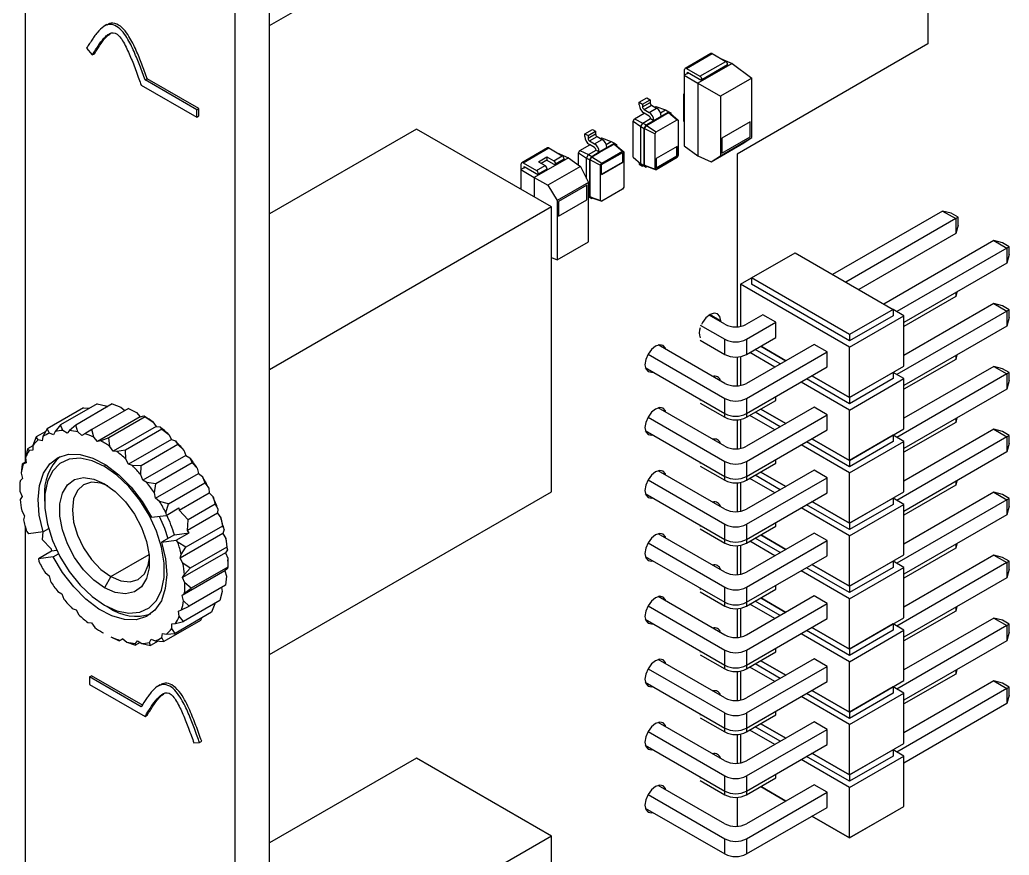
# Model space of a CAD drawing. Extents: x 340 to 677, y 434 to 562.
# Drawn here: x 339.75 to 372.37, y 464.83 to 492.37 of the extents above; entities that cross this region are included whole.
import ezdxf

# ---------------------------------------------------------------- set-up
doc = ezdxf.new("R2010")
doc.units = 0
doc.layers.get('0').update_dxf_attribs({"linetype": 'CONTINUOUS'})

msp = doc.modelspace()

# ---------------------------------------------------------------- linework, layer by layer
at = {"color": 7, "linetype": 'CONTINUOUS'}
for p, q in [((369.692, 550.687), (369.692, 491.578)), ((347.984, 438.171), (347.984, 543.096)), ((346.853, 440.171), (346.853, 539.789)), ((347.984, 492.185), (357.283, 497.553)), ((339.923, 496.46), (339.923, 477.786)), ((342.62, 492.214), (342.531, 492.163)), ((341.951, 491.439), (342.138, 491.216)), ((369.692, 491.578), (363.406, 487.949)), ((342.138, 491.216), (342.209, 491.257)), ((362.537, 491.264), (361.688, 490.774)), ((361.731, 490.769), (362.58, 491.259)), ((362.58, 491.259), (363.024, 491.003)), ((362.856, 491.1), (363.233, 490.939)), ((361.67, 490.554), (361.67, 490.734)), ((361.731, 490.769), (362.176, 490.513)), ((363.233, 490.939), (362.101, 490.286)), ((362.176, 490.513), (363.024, 491.003)), ((362.237, 490.407), (363.086, 490.897)), ((363.086, 490.861), (362.237, 490.371)), ((363.086, 490.897), (363.086, 490.861)), ((363.233, 490.939), (363.884, 490.45)), ((343.876, 490.392), (343.947, 490.433)), ((345.58, 489.409), (343.876, 490.392)), ((345.651, 489.45), (343.947, 490.433)), ((361.762, 490.607), (361.654, 490.544)), ((361.654, 490.544), (362.101, 490.286)), ((361.654, 490.544), (361.654, 488.222)), ((361.762, 490.607), (361.763, 490.606)), ((361.763, 490.645), (362.237, 490.371)), ((361.763, 490.606), (361.763, 490.645)), ((361.763, 490.606), (361.797, 490.626)), ((362.237, 490.371), (362.237, 490.407)), ((363.884, 490.45), (362.851, 489.854)), ((363.884, 488.49), (363.884, 490.45)), ((343.748, 490.221), (345.58, 489.164)), ((362.101, 490.286), (362.101, 487.886)), ((362.101, 490.286), (362.851, 489.854)), ((360.175, 489.656), (360.422, 489.799)), ((360.281, 489.594), (360.528, 489.737)), ((360.422, 489.799), (360.528, 489.737)), ((360.528, 489.737), (360.528, 489.647)), ((361.654, 489.938), (361.635, 489.927)), ((361.635, 489.927), (361.654, 489.916)), ((361.635, 489.927), (361.635, 489.029)), ((362.851, 489.854), (362.851, 487.893)), ((345.58, 489.409), (345.651, 489.45)), ((345.58, 489.164), (345.58, 489.409)), ((345.651, 489.205), (345.651, 489.45)), ((360.175, 489.566), (360.175, 489.656)), ((360.175, 489.656), (360.281, 489.594)), ((360.281, 489.505), (360.528, 489.647)), ((360.281, 489.594), (360.281, 489.505)), ((360.33, 489.419), (360.578, 489.562)), ((360.33, 489.419), (360.496, 489.323)), ((360.496, 489.323), (360.744, 489.466)), ((360.578, 489.562), (360.744, 489.466)), ((360.691, 489.497), (360.723, 489.515)), ((360.723, 489.515), (361.044, 489.403)), ((360.876, 489.305), (361.044, 489.403)), ((361.044, 489.403), (361.15, 489.341)), ((345.58, 489.164), (345.651, 489.205)), ((359.969, 489.027), (360.015, 489.107)), ((360.015, 489.107), (360.337, 489.292)), ((360.015, 489.107), (360.295, 488.97)), ((360.295, 488.97), (360.546, 489.115)), ((360.496, 489.2), (360.33, 489.296)), ((360.546, 489.115), (360.652, 489.054)), ((360.652, 489.054), (360.899, 489.196)), ((360.652, 489.033), (360.899, 489.176)), ((360.731, 488.683), (361.421, 489.081)), ((360.899, 489.196), (361.15, 489.341)), ((360.899, 489.176), (361.142, 489.316)), ((360.899, 489.196), (360.899, 489.176)), ((361.15, 489.341), (361.142, 489.316)), ((361.142, 489.316), (361.421, 489.081)), ((361.142, 489.316), (361.2, 489.282)), ((361.15, 489.341), (361.218, 489.303)), ((361.218, 489.303), (361.2, 489.282)), ((361.2, 489.282), (361.458, 489.06)), ((361.218, 489.303), (361.218, 489.267)), ((361.421, 489.081), (361.458, 489.06)), ((352.828, 488.774), (347.984, 485.978)), ((357.283, 486.203), (352.828, 488.774)), ((358.379, 488.619), (358.626, 488.762)), ((358.626, 488.762), (358.732, 488.7)), ((359.969, 489.027), (360.228, 488.853)), ((359.969, 487.843), (359.969, 489.027)), ((360.228, 488.853), (360.295, 488.97)), ((360.228, 488.853), (360.334, 488.792)), ((360.228, 487.621), (360.228, 488.853)), ((360.295, 488.97), (360.401, 488.909)), ((360.334, 488.792), (360.401, 488.909)), ((360.334, 488.792), (360.351, 488.792)), ((360.334, 487.559), (360.334, 488.792)), ((360.351, 488.792), (360.41, 488.893)), ((360.351, 488.792), (360.694, 488.619)), ((360.351, 487.58), (360.351, 488.792)), ((360.401, 488.909), (360.652, 489.054)), ((360.401, 488.909), (360.41, 488.893)), ((360.41, 488.893), (360.652, 489.033)), ((360.41, 488.893), (360.731, 488.683)), ((360.652, 489.054), (360.652, 489.033)), ((361.458, 489.06), (361.458, 487.896)), ((361.635, 489.029), (361.654, 489.017)), ((363.834, 489.008), (362.9, 488.469)), ((363.834, 488.518), (363.834, 489.008)), ((363.834, 488.519), (363.834, 489.008)), ((358.379, 488.529), (358.379, 488.619)), ((358.379, 488.619), (358.485, 488.558)), ((358.485, 488.558), (358.732, 488.7)), ((358.485, 488.468), (358.732, 488.611)), ((358.485, 488.558), (358.485, 488.468)), ((358.534, 488.382), (358.782, 488.525)), ((358.7, 488.286), (358.948, 488.429)), ((358.732, 488.7), (358.732, 488.611)), ((358.782, 488.525), (358.948, 488.429)), ((358.895, 488.46), (358.927, 488.478)), ((358.927, 488.478), (359.248, 488.366)), ((360.694, 488.619), (360.731, 488.683)), ((360.694, 487.455), (360.694, 488.619)), ((362.851, 487.893), (363.884, 488.49)), ((362.9, 487.98), (363.834, 488.519)), ((362.9, 487.979), (363.834, 488.518)), ((362.9, 488.469), (362.9, 487.979)), ((363.621, 488.315), (363.884, 488.49)), ((363.834, 488.519), (363.834, 488.518)), ((357.148, 488.153), (356.3, 487.663)), ((356.343, 487.659), (357.192, 488.149)), ((357.192, 488.149), (357.636, 487.892)), ((358.219, 488.07), (358.541, 488.256)), ((358.534, 488.382), (358.7, 488.286)), ((358.7, 488.164), (358.534, 488.26)), ((358.856, 488.017), (359.103, 488.16)), ((358.856, 487.996), (359.103, 488.139)), ((359.08, 488.268), (359.248, 488.366)), ((359.103, 488.16), (359.354, 488.304)), ((359.103, 488.139), (359.346, 488.279)), ((359.103, 488.16), (359.103, 488.139)), ((359.248, 488.366), (359.354, 488.304)), ((359.354, 488.304), (359.346, 488.279)), ((359.346, 488.279), (359.625, 488.044)), ((359.346, 488.279), (359.404, 488.245)), ((359.354, 488.304), (359.422, 488.266)), ((359.422, 488.266), (359.404, 488.245)), ((359.404, 488.245), (359.662, 488.023)), ((359.422, 488.266), (359.422, 488.23)), ((361.423, 488.2), (360.729, 487.8)), ((361.416, 487.878), (361.416, 488.196)), ((361.423, 488.2), (361.423, 487.873)), ((361.654, 488.222), (362.101, 487.886)), ((361.731, 488.157), (361.774, 488.132)), ((362.549, 487.695), (363.621, 488.315)), ((357.845, 487.829), (356.713, 487.176)), ((356.848, 487.694), (357.131, 487.858)), ((357.131, 487.858), (357.353, 487.729)), ((357.131, 487.858), (357.131, 487.751)), ((357.353, 487.729), (357.636, 487.892)), ((357.415, 487.623), (357.698, 487.786)), ((357.468, 487.989), (357.845, 487.829)), ((357.698, 487.786), (357.698, 487.751)), ((357.845, 487.829), (358.233, 487.537)), ((358.173, 487.99), (358.219, 488.07)), ((358.173, 487.99), (358.432, 487.817)), ((358.173, 487.582), (358.173, 487.99)), ((358.219, 488.07), (358.499, 487.933)), ((358.432, 487.817), (358.499, 487.933)), ((358.432, 487.817), (358.538, 487.755)), ((358.432, 487.141), (358.432, 487.817)), ((358.499, 487.933), (358.75, 488.078)), ((358.499, 487.933), (358.605, 487.872)), ((358.538, 487.755), (358.605, 487.872)), ((358.555, 487.755), (358.614, 487.856)), ((358.605, 487.872), (358.856, 488.017)), ((358.605, 487.872), (358.614, 487.856)), ((358.614, 487.856), (358.856, 487.996)), ((358.614, 487.856), (358.935, 487.646)), ((358.75, 488.078), (358.856, 488.017)), ((358.856, 488.017), (358.856, 487.996)), ((358.933, 487.604), (359.627, 488.005)), ((358.935, 487.646), (359.625, 488.044)), ((359.62, 488.001), (359.62, 487.682)), ((359.625, 488.044), (359.662, 488.023)), ((359.627, 487.678), (359.627, 488.005)), ((359.662, 488.023), (359.662, 486.859)), ((359.969, 487.843), (360.228, 487.621)), ((361.416, 487.878), (360.729, 487.481)), ((361.423, 487.873), (360.729, 487.473)), ((360.729, 487.8), (360.729, 487.473)), ((361.421, 487.832), (360.731, 487.433)), ((361.416, 487.878), (361.423, 487.873)), ((361.458, 487.896), (361.421, 487.832)), ((362.101, 487.886), (362.549, 487.695)), ((362.549, 487.695), (362.851, 487.893)), ((363.406, 487.949), (363.406, 482.254)), ((356.374, 487.496), (356.266, 487.434)), ((356.282, 487.443), (356.282, 487.624)), ((356.343, 487.659), (356.788, 487.402)), ((356.374, 487.496), (356.375, 487.496)), ((356.375, 487.535), (356.849, 487.261)), ((356.375, 487.496), (356.375, 487.535)), ((356.375, 487.496), (356.409, 487.515)), ((356.788, 487.402), (357.071, 487.566)), ((356.848, 487.694), (357.071, 487.566)), ((356.849, 487.296), (357.132, 487.459)), ((357.131, 487.751), (356.94, 487.641)), ((357.131, 487.751), (357.415, 487.587)), ((357.132, 487.424), (357.132, 487.459)), ((358.233, 487.537), (357.161, 486.918)), ((357.698, 487.751), (357.415, 487.587)), ((357.415, 487.623), (357.415, 487.587)), ((358.233, 487.537), (358.496, 487.013)), ((358.538, 487.755), (358.555, 487.755)), ((358.538, 486.522), (358.538, 487.755)), ((358.555, 487.755), (358.898, 487.582)), ((358.555, 486.543), (358.555, 487.755)), ((358.898, 487.582), (358.935, 487.646)), ((358.898, 486.418), (358.898, 487.582)), ((358.933, 487.286), (359.62, 487.682)), ((358.933, 487.278), (359.627, 487.678)), ((358.933, 487.278), (358.933, 487.604)), ((359.62, 487.682), (359.627, 487.678)), ((360.175, 487.666), (360.175, 487.614)), ((360.175, 487.614), (360.281, 487.553)), ((360.228, 487.621), (360.334, 487.559)), ((360.295, 487.582), (360.228, 487.621)), ((360.281, 487.553), (360.281, 487.59)), ((360.313, 487.571), (360.281, 487.553)), ((360.295, 487.582), (360.401, 487.52)), ((360.334, 487.559), (360.351, 487.58)), ((360.401, 487.52), (360.334, 487.559)), ((360.351, 487.58), (360.694, 487.455)), ((360.41, 487.546), (360.351, 487.58)), ((360.401, 487.52), (360.41, 487.546)), ((360.432, 487.538), (360.401, 487.52)), ((360.41, 487.546), (360.731, 487.433)), ((360.731, 487.433), (360.694, 487.455)), ((356.266, 487.434), (356.713, 487.176)), ((356.266, 487.434), (356.266, 486.789)), ((356.713, 487.176), (356.713, 486.531)), ((356.713, 487.176), (357.161, 486.918)), ((357.132, 487.424), (356.849, 487.261)), ((356.849, 487.261), (356.849, 487.296)), ((356.266, 486.828), (356.247, 486.817)), ((356.247, 486.817), (356.266, 486.805)), ((356.247, 486.817), (356.247, 486.801)), ((357.161, 486.918), (357.463, 486.417)), ((358.496, 487.013), (357.463, 486.417)), ((358.446, 486.928), (357.512, 486.388)), ((358.445, 486.438), (358.445, 486.927)), ((358.446, 486.438), (358.446, 486.928)), ((358.496, 485.053), (358.496, 487.013)), ((359.625, 486.795), (358.935, 486.397)), ((359.662, 486.859), (359.625, 486.795)), ((358.496, 486.547), (358.538, 486.522)), ((358.499, 486.545), (358.496, 486.547)), ((358.516, 486.535), (358.496, 486.523)), ((358.499, 486.545), (358.605, 486.484)), ((358.538, 486.522), (358.555, 486.543)), ((358.605, 486.484), (358.538, 486.522)), ((358.555, 486.543), (358.898, 486.418)), ((358.614, 486.509), (358.555, 486.543)), ((358.605, 486.484), (358.614, 486.509)), ((358.636, 486.501), (358.605, 486.484)), ((358.614, 486.509), (358.935, 486.397)), ((357.283, 486.203), (347.984, 480.835)), ((357.283, 476.813), (357.283, 486.203)), ((357.463, 486.417), (357.463, 484.456)), ((357.512, 485.898), (358.446, 486.438)), ((357.512, 485.899), (358.445, 486.438)), ((357.512, 486.388), (357.512, 485.898)), ((358.445, 486.438), (358.446, 486.438)), ((358.935, 486.397), (358.898, 486.418)), ((370.177, 486.071), (366.549, 483.977)), ((370.608, 485.822), (366.98, 483.728)), ((370.177, 486.071), (370.608, 485.822)), ((370.46, 485.995), (370.177, 486.071)), ((370.684, 485.866), (370.46, 485.995)), ((370.684, 485.866), (370.608, 485.822)), ((370.608, 485.822), (370.608, 485.325)), ((370.684, 485.608), (370.684, 485.866)), ((370.684, 485.608), (370.608, 485.325)), ((370.608, 485.325), (367.411, 483.479)), ((357.463, 484.456), (358.496, 485.053)), ((371.865, 485.097), (368.238, 483.002)), ((372.297, 484.848), (368.669, 482.753)), ((371.865, 485.097), (372.297, 484.848)), ((372.149, 485.021), (371.865, 485.097)), ((372.372, 484.892), (372.149, 485.021)), ((372.372, 484.892), (372.297, 484.848)), ((372.297, 484.848), (372.297, 484.35)), ((372.372, 484.633), (372.372, 484.892)), ((357.283, 484.533), (357.463, 484.456)), ((363.873, 483.863), (365.31, 484.692)), ((365.31, 484.692), (368.543, 482.826)), ((372.372, 484.633), (372.297, 484.35)), ((372.297, 484.35), (368.902, 482.39)), ((363.514, 483.656), (363.873, 483.863)), ((363.873, 483.863), (363.873, 483.656)), ((367.106, 481.997), (363.873, 483.863)), ((363.514, 483.656), (363.514, 482.268)), ((367.106, 481.582), (363.514, 483.656)), ((367.106, 481.789), (363.873, 483.656)), ((370.608, 483.251), (368.902, 482.266)), ((370.648, 483.398), (370.608, 483.251)), ((370.608, 483.375), (370.608, 483.251)), ((371.865, 483.023), (368.902, 481.312)), ((371.865, 483.023), (372.297, 482.774)), ((372.149, 482.947), (371.865, 483.023)), ((372.372, 482.818), (372.149, 482.947)), ((362.993, 482.339), (362.479, 482.635)), ((362.508, 482.654), (362.862, 482.449)), ((364.25, 482.65), (363.711, 482.339)), ((364.681, 482.401), (364.25, 482.65)), ((368.543, 482.826), (367.106, 481.997)), ((367.106, 481.582), (368.902, 482.619)), ((368.543, 482.619), (367.106, 481.789)), ((368.902, 482.619), (368.543, 482.826)), ((368.543, 482.826), (368.543, 482.619)), ((372.297, 482.774), (368.669, 480.679)), ((368.902, 480.96), (368.902, 482.619)), ((372.372, 482.818), (372.297, 482.774)), ((372.297, 482.774), (372.297, 482.276)), ((372.372, 482.559), (372.297, 482.276)), ((372.372, 482.559), (372.372, 482.818)), ((362.185, 482.308), (362.993, 481.841)), ((362.86, 482.415), (362.862, 482.449)), ((363.711, 481.841), (364.681, 482.401)), ((364.681, 481.903), (364.681, 482.401)), ((372.297, 482.276), (368.902, 480.316)), ((363.711, 481.343), (364.681, 481.903)), ((367.106, 481.997), (367.106, 481.789)), ((362.993, 480.389), (360.801, 481.655)), ((362.185, 481.81), (362.993, 481.343)), ((362.993, 481.343), (362.993, 481.841)), ((363.711, 481.841), (363.711, 481.343)), ((365.939, 481.675), (363.711, 480.389)), ((364.178, 481.613), (365.004, 481.136)), ((365.004, 481.136), (364.178, 481.613)), ((366.37, 481.426), (365.939, 481.675)), ((367.106, 479.923), (367.106, 481.582)), ((360.462, 481.353), (362.993, 479.892)), ((363.406, 481.259), (363.406, 480.305)), ((363.514, 481.273), (363.514, 480.319)), ((363.711, 479.892), (366.37, 481.426)), ((364.645, 480.928), (363.819, 481.405)), ((364.825, 481.032), (363.999, 481.509)), ((366.37, 480.929), (366.37, 481.426)), ((370.648, 481.324), (370.608, 481.177)), ((370.608, 481.301), (370.608, 481.177)), ((363.711, 479.394), (366.37, 480.929)), ((367.106, 479.923), (368.902, 480.96)), ((370.608, 481.177), (368.902, 480.192)), ((371.865, 480.949), (368.902, 479.238)), ((371.865, 480.949), (372.297, 480.7)), ((372.149, 480.873), (371.865, 480.949)), ((360.37, 480.908), (362.993, 479.394)), ((365.867, 480.638), (367.106, 479.923)), ((367.106, 479.923), (365.867, 480.638)), ((368.543, 480.752), (367.106, 479.923)), ((368.543, 480.752), (368.543, 480.752)), ((368.902, 480.545), (368.543, 480.752)), ((368.543, 480.752), (368.543, 480.545)), ((372.297, 480.7), (368.669, 478.605)), ((372.372, 480.744), (372.149, 480.873)), ((372.372, 480.744), (372.297, 480.7)), ((372.297, 480.7), (372.297, 480.202)), ((372.372, 480.485), (372.372, 480.744)), ((367.106, 479.508), (365.507, 480.431)), ((367.106, 479.715), (365.687, 480.534)), ((367.106, 479.508), (368.902, 480.545)), ((368.543, 480.545), (367.106, 479.715)), ((368.902, 478.886), (368.902, 480.545)), ((372.372, 480.485), (372.297, 480.202)), ((364.681, 479.829), (364.681, 479.954)), ((372.297, 480.202), (368.902, 478.242)), ((342.293, 479.716), (341.091, 479.022)), ((342.791, 479.709), (341.589, 479.015)), ((342.293, 479.716), (342.585, 479.652)), ((342.585, 479.652), (342.635, 479.619)), ((342.791, 479.709), (343.077, 479.608)), ((343.077, 479.608), (343.205, 479.492)), ((362.185, 479.736), (362.993, 479.269)), ((362.993, 479.394), (362.993, 479.892)), ((363.711, 479.892), (363.711, 479.394)), ((363.711, 479.269), (364.681, 479.829)), ((367.106, 479.923), (367.106, 479.923)), ((367.106, 479.923), (367.106, 479.715)), ((341.852, 479.583), (340.65, 478.889)), ((341.852, 479.583), (342.04, 479.57)), ((343.327, 479.563), (342.125, 478.869)), ((343.72, 479.29), (342.306, 478.474)), ((343.881, 479.283), (342.679, 478.589)), ((343.327, 479.563), (343.6, 479.43)), ((343.6, 479.43), (343.72, 479.29)), ((343.72, 479.29), (343.832, 479.313)), ((343.832, 479.313), (343.881, 479.283)), ((343.883, 479.283), (343.848, 479.303)), ((343.881, 479.283), (344.134, 479.125)), ((362.993, 478.315), (360.801, 479.581)), ((362.993, 479.269), (362.993, 479.394)), ((365.939, 479.601), (363.711, 478.315)), ((363.711, 479.394), (363.711, 479.269)), ((363.711, 477.818), (366.37, 479.352)), ((364.645, 478.854), (363.819, 479.331)), ((364.825, 478.958), (363.999, 479.435)), ((365.004, 479.062), (364.178, 479.539)), ((364.178, 479.539), (365.004, 479.062)), ((366.37, 479.352), (365.939, 479.601)), ((366.37, 478.854), (366.37, 479.352)), ((367.106, 477.849), (367.106, 479.508)), ((341.091, 479.022), (340.914, 478.801)), ((341.171, 478.836), (341.091, 479.022)), ((341.589, 479.015), (341.38, 478.833)), ((341.663, 478.791), (341.589, 479.015)), ((344.239, 478.968), (342.825, 478.152)), ((344.134, 479.125), (344.239, 478.968)), ((344.239, 478.968), (344.364, 478.957)), ((344.364, 478.957), (344.43, 478.879)), ((360.462, 479.279), (362.993, 477.818)), ((363.406, 479.185), (363.406, 478.231)), ((363.514, 479.199), (363.514, 478.245)), ((370.608, 479.103), (368.902, 478.118)), ((370.648, 479.25), (370.608, 479.103)), ((370.608, 479.227), (370.608, 479.103)), ((340.603, 478.806), (340.282, 478.621)), ((340.508, 478.636), (340.482, 478.498)), ((340.65, 478.889), (340.508, 478.636)), ((340.729, 478.746), (340.65, 478.889)), ((340.863, 478.687), (340.729, 478.746)), ((340.914, 478.801), (340.863, 478.687)), ((341.305, 478.747), (341.171, 478.836)), ((341.38, 478.833), (341.305, 478.747)), ((341.793, 478.674), (341.663, 478.791)), ((341.887, 478.73), (341.793, 478.674)), ((342.125, 478.869), (341.887, 478.73)), ((342.186, 478.613), (342.125, 478.869)), ((344.43, 478.879), (343.228, 478.185)), ((344.43, 478.879), (344.658, 478.706)), ((344.658, 478.706), (344.745, 478.537)), ((360.37, 478.834), (362.993, 477.32)), ((363.711, 477.32), (366.37, 478.854)), ((367.106, 477.849), (368.902, 478.886)), ((368.543, 478.678), (367.106, 477.849)), ((368.902, 478.471), (368.543, 478.678)), ((368.543, 478.678), (368.543, 478.471)), ((368.543, 478.678), (368.543, 478.678)), ((371.865, 478.875), (368.902, 477.164)), ((371.865, 478.875), (372.297, 478.626)), ((372.149, 478.799), (371.865, 478.875)), ((372.372, 478.67), (372.149, 478.799)), ((372.372, 478.67), (372.297, 478.626)), ((372.372, 478.411), (372.372, 478.67)), ((340.177, 478.329), (340.003, 478.229)), ((340.282, 478.621), (340.177, 478.343)), ((340.177, 478.343), (340.178, 478.188)), ((340.354, 478.524), (340.282, 478.621)), ((340.482, 478.498), (340.354, 478.524)), ((342.306, 478.474), (342.186, 478.613)), ((342.417, 478.496), (342.306, 478.474)), ((342.679, 478.589), (342.417, 478.496)), ((342.72, 478.309), (342.679, 478.589)), ((342.825, 478.152), (342.72, 478.309)), ((344.745, 478.537), (343.331, 477.721)), ((344.954, 478.368), (343.752, 477.674)), ((344.745, 478.537), (344.877, 478.492)), ((344.877, 478.492), (344.954, 478.368)), ((344.954, 478.368), (345.152, 478.188)), ((367.106, 477.434), (365.507, 478.357)), ((367.106, 477.641), (365.687, 478.46)), ((367.106, 477.849), (365.867, 478.564)), ((365.867, 478.564), (367.106, 477.849)), ((367.106, 477.434), (368.902, 478.471)), ((368.543, 478.471), (367.106, 477.641)), ((372.297, 478.626), (368.669, 476.531)), ((368.902, 476.811), (368.902, 478.471)), ((372.297, 478.626), (372.297, 478.128)), ((372.372, 478.411), (372.297, 478.128)), ((340.003, 478.229), (339.934, 477.935)), ((340.06, 478.179), (340.003, 478.229)), ((340.178, 478.188), (340.06, 478.179)), ((342.949, 478.14), (342.825, 478.152)), ((343.228, 478.185), (342.949, 478.14)), ((343.244, 477.89), (343.228, 478.185)), ((345.218, 478.015), (343.804, 477.198)), ((345.152, 478.188), (345.218, 478.015)), ((345.218, 478.015), (345.352, 477.938)), ((372.297, 478.128), (368.902, 476.168)), ((339.823, 477.728), (339.789, 477.425)), ((339.955, 477.804), (339.823, 477.728)), ((339.859, 477.725), (339.823, 477.728)), ((339.961, 477.767), (339.859, 477.725)), ((339.934, 477.935), (339.961, 477.767)), ((342.539, 477.651), (342.573, 477.71)), ((343.331, 477.721), (343.244, 477.89)), ((343.463, 477.676), (343.331, 477.721)), ((343.752, 477.674), (343.463, 477.676)), ((343.738, 477.372), (343.752, 477.674)), ((345.433, 477.769), (344.231, 477.075)), ((345.352, 477.938), (345.433, 477.769)), ((345.433, 477.769), (345.598, 477.592)), ((362.185, 477.662), (362.993, 477.195)), ((362.993, 477.32), (362.993, 477.818)), ((363.711, 477.818), (363.711, 477.32)), ((363.711, 477.195), (364.681, 477.755)), ((364.681, 477.755), (364.681, 477.88)), ((367.106, 477.849), (367.106, 477.641)), ((367.106, 477.849), (367.106, 477.849)), ((339.789, 477.425), (339.841, 477.252)), ((343.804, 477.198), (343.738, 477.372)), ((344.225, 476.604), (345.639, 477.42)), ((345.598, 477.592), (345.639, 477.42)), ((345.639, 477.42), (345.771, 477.314)), ((362.993, 476.241), (360.801, 477.507)), ((365.939, 477.527), (363.711, 476.241)), ((364.825, 476.884), (363.999, 477.361)), ((365.004, 476.988), (364.178, 477.465)), ((364.178, 477.465), (365.004, 476.988)), ((366.37, 477.278), (365.939, 477.527)), ((367.106, 475.775), (367.106, 477.434)), ((339.748, 477.136), (339.747, 476.935)), ((339.758, 477.178), (339.748, 477.136)), ((339.841, 477.252), (339.758, 477.178)), ((343.938, 477.121), (343.804, 477.198)), ((344.231, 477.075), (343.938, 477.121)), ((344.183, 476.775), (344.231, 477.075)), ((344.647, 476.412), (345.849, 477.106)), ((345.771, 477.314), (345.849, 477.106)), ((345.849, 477.106), (345.977, 476.939)), ((360.462, 477.205), (362.993, 475.744)), ((362.993, 477.195), (362.993, 477.32)), ((363.406, 477.111), (363.406, 476.157)), ((363.514, 477.125), (363.514, 476.171)), ((363.711, 477.32), (363.711, 477.195)), ((363.711, 475.744), (366.37, 477.278)), ((364.645, 476.78), (363.819, 477.257)), ((366.37, 476.78), (366.37, 477.278)), ((370.608, 477.029), (368.902, 476.044)), ((370.648, 477.176), (370.608, 477.029)), ((370.608, 477.153), (370.608, 477.029)), ((339.746, 476.935), (339.746, 476.895)), ((339.747, 476.835), (339.822, 476.663)), ((340.559, 476.67), (340.559, 476.507)), ((344.225, 476.604), (344.183, 476.775)), ((345.003, 476.204), (345.993, 476.776)), ((345.977, 476.939), (345.993, 476.776)), ((345.993, 476.776), (346.118, 476.645)), ((347.984, 471.445), (357.283, 476.813)), ((360.37, 476.76), (362.993, 475.246)), ((363.711, 475.246), (366.37, 476.78)), ((367.106, 475.775), (368.902, 476.811)), ((371.865, 476.801), (368.902, 475.09)), ((371.865, 476.801), (372.297, 476.552)), ((372.149, 476.725), (371.865, 476.801)), ((372.372, 476.596), (372.149, 476.725)), ((339.822, 476.663), (339.761, 476.56)), ((344.357, 476.498), (344.225, 476.604)), ((344.647, 476.412), (344.357, 476.498)), ((344.563, 476.123), (344.647, 476.412)), ((346.185, 476.402), (345.301, 475.892)), ((346.118, 476.645), (346.185, 476.402)), ((346.185, 476.402), (346.276, 476.256)), ((367.106, 475.567), (365.687, 476.386)), ((367.106, 475.775), (365.867, 476.49)), ((365.867, 476.49), (367.106, 475.775)), ((368.543, 476.604), (367.106, 475.775)), ((367.106, 475.36), (368.902, 476.397)), ((368.543, 476.397), (367.106, 475.567)), ((368.902, 476.397), (368.543, 476.604)), ((368.543, 476.604), (368.543, 476.397)), ((368.543, 476.604), (368.543, 476.604)), ((372.297, 476.552), (368.669, 474.457)), ((368.902, 474.737), (368.902, 476.397)), ((372.372, 476.596), (372.297, 476.552)), ((372.297, 476.552), (372.297, 476.054)), ((372.372, 476.337), (372.372, 476.596)), ((339.809, 476.187), (339.905, 476.023)), ((339.905, 476.023), (339.868, 475.894)), ((344.087, 475.973), (344.571, 476.038)), ((344.563, 476.123), (344.571, 476.038)), ((344.571, 476.038), (344.995, 476.282)), ((344.995, 476.282), (345.003, 476.204)), ((345.003, 476.204), (345.301, 475.892)), ((346.266, 476.107), (345.276, 475.536)), ((346.276, 476.256), (346.266, 476.107)), ((346.266, 476.107), (346.378, 475.957)), ((367.106, 475.36), (365.507, 476.283)), ((372.297, 476.054), (368.902, 474.094)), ((372.372, 476.337), (372.297, 476.054)), ((345.276, 475.536), (345.301, 475.892)), ((346.378, 475.957), (346.428, 475.686)), ((362.993, 475.246), (362.993, 475.744)), ((363.711, 475.744), (363.711, 475.246)), ((364.681, 475.681), (364.681, 475.806)), ((367.106, 475.775), (367.106, 475.567)), ((367.106, 475.775), (367.106, 475.775)), ((339.923, 475.679), (339.923, 457.22)), ((339.974, 475.506), (340.032, 475.428)), ((340.516, 475.493), (340.032, 475.428)), ((340.502, 475.491), (340.485, 475.245)), ((340.695, 475.596), (340.516, 475.493)), ((344.845, 475.399), (344.421, 475.154)), ((344.845, 475.399), (345.329, 475.464)), ((344.905, 475.219), (345.329, 475.464)), ((346.447, 475.44), (345.033, 474.624)), ((346.428, 475.686), (345.226, 474.992)), ((345.329, 475.464), (345.276, 475.536)), ((346.428, 475.686), (346.483, 475.569)), ((346.483, 475.569), (346.447, 475.44)), ((346.447, 475.44), (346.542, 475.276)), ((362.993, 474.167), (360.801, 475.433)), ((362.185, 475.588), (362.993, 475.121)), ((363.711, 475.121), (364.681, 475.681)), ((365.939, 475.453), (363.711, 474.167)), ((364.178, 475.391), (365.004, 474.914)), ((365.004, 474.914), (364.178, 475.391)), ((366.37, 475.204), (365.939, 475.453)), ((340.485, 475.245), (340.783, 474.932)), ((344.421, 475.154), (344.905, 475.219)), ((344.964, 475.141), (344.905, 475.219)), ((345.226, 474.992), (344.964, 475.141)), ((346.542, 475.276), (346.569, 474.986)), ((360.462, 475.131), (362.993, 473.67)), ((362.993, 475.121), (362.993, 475.246)), ((363.514, 475.051), (363.514, 474.097)), ((363.711, 475.246), (363.711, 475.121)), ((363.711, 473.67), (366.37, 475.204)), ((364.645, 474.706), (363.819, 475.183)), ((364.825, 474.81), (363.999, 475.287)), ((366.37, 474.706), (366.37, 475.204)), ((367.106, 473.701), (367.106, 475.36)), ((370.648, 475.102), (370.608, 474.955)), ((370.608, 475.079), (370.608, 474.955)), ((340.79, 474.854), (340.366, 474.609)), ((340.783, 474.932), (340.79, 474.854)), ((340.969, 474.878), (340.79, 474.854)), ((340.85, 474.674), (341.021, 474.773)), ((342.751, 474.017), (344.011, 474.744)), ((345.033, 474.624), (345.069, 474.752)), ((345.069, 474.752), (345.226, 474.992)), ((346.53, 474.8), (345.115, 473.984)), ((346.569, 474.986), (345.367, 474.292)), ((346.591, 474.903), (346.53, 474.8)), ((346.53, 474.8), (346.605, 474.628)), ((346.569, 474.986), (346.591, 474.903)), ((363.406, 475.037), (363.406, 474.083)), ((367.106, 473.701), (368.902, 474.737)), ((370.608, 474.955), (368.902, 473.97)), ((371.865, 474.727), (368.902, 473.016)), ((371.865, 474.727), (372.297, 474.478)), ((372.149, 474.651), (371.865, 474.727)), ((340.85, 474.674), (340.366, 474.609)), ((340.366, 474.609), (340.374, 474.524)), ((345.128, 474.459), (345.033, 474.624)), ((345.367, 474.292), (345.128, 474.459)), ((346.605, 474.628), (346.603, 474.327)), ((346.605, 474.528), (346.605, 474.568)), ((360.37, 474.686), (362.993, 473.172)), ((363.711, 473.172), (366.37, 474.706)), ((365.867, 474.416), (367.106, 473.701)), ((367.106, 473.701), (365.867, 474.416)), ((368.543, 474.53), (367.106, 473.701)), ((368.543, 474.53), (368.543, 474.53)), ((368.902, 474.323), (368.543, 474.53)), ((368.543, 474.53), (368.543, 474.323)), ((372.297, 474.478), (368.669, 472.383)), ((372.372, 474.522), (372.149, 474.651)), ((372.372, 474.522), (372.297, 474.478)), ((372.297, 474.478), (372.297, 473.98)), ((372.372, 474.263), (372.372, 474.522)), ((340.58, 474.149), (340.712, 474.043)), ((346.51, 474.211), (345.096, 473.395)), ((345.115, 473.984), (345.176, 474.087)), ((345.176, 474.087), (345.367, 474.292)), ((346.603, 474.327), (345.401, 473.633)), ((346.594, 474.285), (346.51, 474.211)), ((346.51, 474.211), (346.562, 474.038)), ((346.603, 474.327), (346.594, 474.285)), ((367.106, 473.286), (365.507, 474.209)), ((367.106, 473.493), (365.687, 474.312)), ((367.106, 473.286), (368.902, 474.323)), ((368.543, 474.323), (367.106, 473.493)), ((368.902, 472.663), (368.902, 474.323)), ((372.372, 474.263), (372.297, 473.98)), ((340.712, 474.043), (340.754, 473.871)), ((342.751, 474.017), (342.539, 473.649)), ((345.191, 473.811), (345.115, 473.984)), ((345.401, 473.633), (345.191, 473.811)), ((346.529, 473.735), (345.327, 473.042)), ((346.562, 474.038), (346.529, 473.735)), ((372.297, 473.98), (368.902, 472.02)), ((340.999, 473.525), (341.134, 473.448)), ((341.134, 473.448), (341.199, 473.275)), ((345.096, 473.395), (345.179, 473.469)), ((345.179, 473.469), (345.401, 473.633)), ((346.417, 473.529), (346.348, 473.234)), ((346.396, 473.659), (346.417, 473.529)), ((362.185, 473.514), (362.993, 473.047)), ((362.993, 473.172), (362.993, 473.67)), ((363.711, 473.67), (363.711, 473.172)), ((363.711, 473.047), (364.681, 473.607)), ((364.681, 473.607), (364.681, 473.732)), ((367.106, 473.701), (367.106, 473.701)), ((367.106, 473.701), (367.106, 473.493)), ((345.148, 473.221), (345.096, 473.395)), ((346.348, 473.234), (345.146, 472.54)), ((345.327, 473.042), (345.148, 473.221)), ((346.175, 473.12), (346.069, 472.842)), ((346.174, 473.134), (346.175, 473.12)), ((362.993, 472.093), (360.801, 473.359)), ((362.993, 473.047), (362.993, 473.172)), ((365.939, 473.379), (363.711, 472.093)), ((363.711, 473.172), (363.711, 473.047)), ((363.711, 471.596), (366.37, 473.13)), ((364.645, 472.632), (363.819, 473.109)), ((364.825, 472.736), (363.999, 473.213)), ((364.178, 473.317), (365.004, 472.84)), ((365.004, 472.84), (364.178, 473.317)), ((366.37, 473.13), (365.939, 473.379)), ((366.37, 472.632), (366.37, 473.13)), ((367.106, 471.627), (367.106, 473.286)), ((341.474, 472.971), (341.606, 472.926)), ((341.606, 472.926), (341.694, 472.757)), ((342.539, 473.078), (342.681, 472.996)), ((346.069, 472.842), (344.867, 472.148)), ((344.976, 472.88), (345.078, 472.922)), ((345.003, 472.712), (344.976, 472.88)), ((345.078, 472.922), (345.327, 473.042)), ((360.462, 473.057), (362.993, 471.596)), ((363.406, 472.963), (363.406, 472.009)), ((363.514, 472.977), (363.514, 472.023)), ((370.608, 472.881), (368.902, 471.896)), ((370.648, 473.028), (370.608, 472.881)), ((370.608, 473.005), (370.608, 472.881)), ((341.988, 472.507), (342.112, 472.495)), ((342.112, 472.495), (342.218, 472.338)), ((345.702, 472.574), (344.5, 471.88)), ((344.76, 472.459), (344.877, 472.467)), ((344.76, 472.303), (344.76, 472.459)), ((344.877, 472.467), (345.146, 472.54)), ((345.146, 472.54), (345.003, 472.712)), ((345.748, 472.657), (345.702, 472.574)), ((360.37, 472.612), (362.993, 471.098)), ((363.711, 471.098), (366.37, 472.632)), ((367.106, 471.627), (368.902, 472.663)), ((368.543, 472.456), (367.106, 471.627)), ((368.543, 472.456), (368.543, 472.456)), ((368.902, 472.249), (368.543, 472.456)), ((368.543, 472.456), (368.543, 472.249)), ((371.865, 472.653), (368.902, 470.942)), ((371.865, 472.653), (372.297, 472.404)), ((372.149, 472.577), (371.865, 472.653)), ((372.372, 472.448), (372.149, 472.577)), ((372.372, 472.448), (372.297, 472.404)), ((372.372, 472.189), (372.372, 472.448)), ((342.468, 472.18), (342.503, 472.16)), ((344.43, 472.011), (344.455, 472.148)), ((344.455, 472.148), (344.583, 472.123)), ((344.583, 472.123), (344.867, 472.148)), ((344.867, 472.148), (344.76, 472.303)), ((367.106, 471.212), (365.507, 472.135)), ((367.106, 471.419), (365.687, 472.238)), ((365.867, 472.342), (367.106, 471.627)), ((367.106, 471.627), (365.867, 472.342)), ((367.106, 471.212), (368.902, 472.249)), ((368.543, 472.249), (367.106, 471.419)), ((372.297, 472.404), (368.669, 470.309)), ((368.902, 470.589), (368.902, 472.249)), ((372.297, 472.404), (372.297, 471.906)), ((372.372, 472.189), (372.297, 471.906)), ((342.751, 472.033), (343.024, 471.9)), ((343.146, 471.971), (343.024, 471.9)), ((343.024, 471.9), (343.05, 471.917)), ((343.05, 471.917), (343.145, 471.972)), ((343.145, 471.972), (343.274, 471.855)), ((343.274, 471.855), (343.56, 471.754)), ((343.558, 471.814), (343.632, 471.9)), ((343.56, 471.754), (343.558, 471.814)), ((343.716, 471.844), (343.56, 471.754)), ((343.632, 471.9), (343.766, 471.811)), ((343.766, 471.811), (344.059, 471.747)), ((344.023, 471.845), (344.074, 471.96)), ((344.059, 471.747), (344.023, 471.845)), ((344.312, 471.894), (344.059, 471.747)), ((344.074, 471.96), (344.208, 471.901)), ((344.208, 471.901), (344.5, 471.88)), ((344.5, 471.88), (344.43, 472.011)), ((372.297, 471.906), (368.902, 469.946)), ((362.993, 471.098), (362.993, 471.596)), ((363.711, 471.596), (363.711, 471.098)), ((363.711, 470.973), (364.681, 471.533)), ((364.681, 471.533), (364.681, 471.658)), ((367.106, 471.627), (367.106, 471.627)), ((367.106, 471.627), (367.106, 471.419)), ((362.993, 470.019), (360.801, 471.285)), ((362.185, 471.44), (362.993, 470.973)), ((365.939, 471.305), (363.711, 470.019)), ((364.825, 470.662), (363.999, 471.139)), ((365.004, 470.766), (364.178, 471.243)), ((364.178, 471.243), (365.004, 470.766)), ((366.37, 471.056), (365.939, 471.305)), ((367.106, 469.553), (367.106, 471.212)), ((360.462, 470.983), (362.993, 469.522)), ((362.993, 470.973), (362.993, 471.098)), ((363.406, 470.889), (363.406, 469.935)), ((363.514, 470.903), (363.514, 469.949)), ((363.711, 471.098), (363.711, 470.973)), ((363.711, 469.522), (366.37, 471.056)), ((364.645, 470.558), (363.819, 471.035)), ((366.37, 470.558), (366.37, 471.056)), ((370.608, 470.807), (368.902, 469.822)), ((370.648, 470.954), (370.608, 470.807)), ((370.608, 470.931), (370.608, 470.807)), ((342.044, 470.71), (342.115, 470.75)), ((342.044, 470.71), (342.044, 470.465)), ((343.748, 469.726), (342.044, 470.71)), ((343.819, 469.767), (342.115, 470.75)), ((360.37, 470.538), (362.993, 469.024)), ((363.711, 469.024), (366.37, 470.558)), ((367.106, 469.553), (368.902, 470.589)), ((371.865, 470.579), (368.902, 468.868)), ((371.865, 470.579), (372.297, 470.33)), ((372.149, 470.503), (371.865, 470.579)), ((372.372, 470.374), (372.149, 470.503)), ((342.044, 470.465), (343.876, 469.407)), ((344.38, 470.449), (344.292, 470.398)), ((367.106, 469.345), (365.687, 470.164)), ((367.106, 469.553), (365.867, 470.268)), ((365.867, 470.268), (367.106, 469.553)), ((368.543, 470.382), (367.106, 469.553)), ((367.106, 469.138), (368.902, 470.175)), ((368.543, 470.175), (367.106, 469.345)), ((368.902, 470.175), (368.543, 470.382)), ((368.543, 470.382), (368.543, 470.175)), ((368.543, 470.382), (368.543, 470.382)), ((372.297, 470.33), (368.669, 468.235)), ((368.902, 468.515), (368.902, 470.175)), ((372.372, 470.374), (372.297, 470.33)), ((372.297, 470.33), (372.297, 469.832)), ((372.372, 470.115), (372.372, 470.374)), ((367.106, 469.138), (365.507, 470.061)), ((372.297, 469.832), (368.902, 467.872)), ((372.372, 470.115), (372.297, 469.832)), ((362.993, 469.024), (362.993, 469.522)), ((363.711, 469.522), (363.711, 469.024)), ((364.681, 469.459), (364.681, 469.584)), ((367.106, 469.553), (367.106, 469.345)), ((367.106, 469.553), (367.106, 469.553)), ((343.876, 469.407), (343.947, 469.448)), ((362.993, 467.945), (360.801, 469.211)), ((362.185, 469.366), (362.993, 468.899)), ((363.711, 468.899), (364.681, 469.459)), ((365.939, 469.231), (363.711, 467.945)), ((365.004, 468.692), (364.178, 469.169)), ((364.178, 469.169), (365.004, 468.692)), ((366.37, 468.982), (365.939, 469.231)), ((360.462, 468.909), (362.993, 467.448)), ((362.993, 468.899), (362.993, 469.024)), ((363.711, 469.024), (363.711, 468.899)), ((363.711, 467.448), (366.37, 468.982)), ((364.645, 468.484), (363.819, 468.961)), ((364.825, 468.588), (363.999, 469.065)), ((366.37, 468.484), (366.37, 468.982)), ((367.106, 467.479), (367.106, 469.138)), ((345.486, 468.543), (345.674, 468.549)), ((345.674, 468.549), (345.744, 468.59)), ((363.406, 468.815), (363.406, 467.861)), ((363.514, 468.829), (363.514, 467.875)), ((367.106, 467.479), (368.902, 468.515)), ((360.37, 468.464), (362.993, 466.95)), ((363.711, 466.95), (366.37, 468.484)), ((367.106, 467.479), (365.867, 468.194)), ((365.867, 468.194), (367.106, 467.479)), ((368.543, 468.308), (367.106, 467.479)), ((368.902, 468.101), (368.543, 468.308)), ((368.543, 468.308), (368.543, 468.101)), ((368.543, 468.308), (368.543, 468.308)), ((352.828, 468.034), (347.984, 465.238)), ((357.283, 465.463), (352.828, 468.034)), ((367.106, 467.064), (365.507, 467.987)), ((367.106, 467.271), (365.687, 468.09)), ((367.106, 467.064), (368.902, 468.101)), ((368.543, 468.101), (367.106, 467.271)), ((368.902, 466.441), (368.902, 468.101)), ((362.185, 467.292), (362.993, 466.825)), ((362.993, 466.95), (362.993, 467.448)), ((363.711, 467.448), (363.711, 466.95)), ((363.711, 466.825), (364.681, 467.385)), ((364.681, 467.385), (364.681, 467.51)), ((367.106, 467.479), (367.106, 467.271)), ((367.106, 467.479), (367.106, 467.479)), ((362.993, 465.871), (360.801, 467.137)), ((362.993, 466.825), (362.993, 466.95)), ((365.939, 467.157), (363.711, 465.871)), ((363.711, 466.95), (363.711, 466.825)), ((363.711, 465.374), (366.37, 466.908)), ((364.178, 467.095), (365.004, 466.618)), ((365.004, 466.618), (364.178, 467.095)), ((366.37, 466.908), (365.939, 467.157)), ((366.37, 466.41), (366.37, 466.908)), ((367.106, 465.405), (367.106, 467.064)), ((360.462, 466.835), (362.993, 465.374)), ((363.406, 466.741), (363.406, 465.787)), ((360.37, 466.39), (362.993, 464.876)), ((363.711, 464.876), (366.37, 466.41)), ((367.106, 465.405), (368.902, 466.441)), ((368.543, 466.234), (367.106, 465.405)), ((368.543, 466.234), (368.543, 466.234)), ((365.867, 466.12), (367.106, 465.405)), ((367.106, 465.405), (365.867, 466.12)), ((357.283, 465.463), (347.984, 460.095)), ((357.283, 456.072), (357.283, 465.463)), ((362.993, 464.876), (362.993, 465.374)), ((363.711, 465.374), (363.711, 464.876)), ((367.106, 465.405), (367.106, 465.405))]:
    msp.add_line(p, q, dxfattribs=at)
at = {"color": 7, "linetype": 'CONTINUOUS', "flags": 128}
for points in [[(362.862, 482.449), (362.835, 482.59), (362.758, 482.678), (362.643, 482.701), (362.508, 482.654), (362.373, 482.544), (362.258, 482.39), (362.228, 482.332)], [(361.054, 481.509), (361.039, 481.553), (360.962, 481.642), (360.847, 481.664), (360.712, 481.617), (360.577, 481.508), (360.462, 481.353), (360.385, 481.176), (360.358, 481.004), (360.385, 480.864), (360.462, 480.775), (360.577, 480.753), (360.623, 480.762)], [(362.166, 479.872), (362.181, 479.827), (362.185, 479.819)], [(361.054, 479.435), (361.039, 479.479), (360.962, 479.567), (360.847, 479.59), (360.712, 479.543), (360.577, 479.434), (360.462, 479.279), (360.385, 479.102), (360.358, 478.93), (360.385, 478.79), (360.462, 478.701), (360.577, 478.679), (360.623, 478.688)], [(340.516, 475.493), (340.389, 476.04), (340.347, 476.558), (340.393, 477.025), (340.523, 477.423), (340.733, 477.734), (341.015, 477.946), (341.356, 478.051), (341.742, 478.044), (342.159, 477.926), (342.588, 477.7), (343.012, 477.377), (343.414, 476.97), (343.778, 476.495), (344.087, 475.973)], [(342.539, 477.651), (342.128, 477.838), (341.734, 477.918), (341.376, 477.886), (341.068, 477.743), (340.825, 477.497), (340.656, 477.158), (340.57, 476.74), (340.57, 476.262), (340.656, 475.745), (340.825, 475.211), (341.068, 474.684), (341.376, 474.186), (341.734, 473.74), (342.128, 473.365), (342.539, 473.078)], [(342.539, 473.078), (342.951, 472.89), (343.345, 472.811), (343.703, 472.843), (344.011, 472.985), (344.254, 473.231), (344.422, 473.571), (344.508, 473.988), (344.508, 474.466), (344.422, 474.984), (344.254, 475.518), (344.011, 476.045), (343.703, 476.542), (343.345, 476.988), (342.951, 477.363), (342.539, 477.651)], [(362.166, 477.798), (362.181, 477.753), (362.185, 477.745)], [(361.054, 477.361), (361.039, 477.405), (360.962, 477.493), (360.847, 477.516), (360.712, 477.469), (360.577, 477.36), (360.462, 477.205), (360.385, 477.028), (360.358, 476.856), (360.385, 476.716), (360.462, 476.627), (360.577, 476.605), (360.623, 476.614)], [(342.539, 473.649), (342.184, 473.904), (341.849, 474.244), (341.555, 474.649), (341.317, 475.096), (341.151, 475.558), (341.065, 476.008), (341.065, 476.422), (341.151, 476.774), (341.317, 477.044), (341.555, 477.216), (341.849, 477.281), (342.184, 477.234), (342.539, 477.079)], [(342.65, 477.01), (342.422, 477.097), (342.115, 477.127), (341.851, 477.046), (341.649, 476.858), (341.522, 476.577), (341.479, 476.221), (341.522, 475.816), (341.649, 475.388), (341.851, 474.967), (342.115, 474.581), (342.422, 474.257), (342.751, 474.017)], [(342.539, 477.079), (342.895, 476.824), (343.229, 476.484), (343.524, 476.079), (343.761, 475.633), (343.928, 475.171), (344.013, 474.72), (344.013, 474.307), (343.928, 473.955), (343.761, 473.685), (343.524, 473.512), (343.229, 473.447), (342.895, 473.494), (342.539, 473.649)], [(344.344, 476.007), (344.518, 475.61), (344.633, 475.277)], [(362.166, 475.724), (362.181, 475.678), (362.185, 475.671)], [(361.054, 475.287), (361.039, 475.331), (360.962, 475.419), (360.847, 475.442), (360.712, 475.395), (360.577, 475.286), (360.462, 475.131), (360.385, 474.954), (360.358, 474.782), (360.385, 474.642), (360.462, 474.553), (360.577, 474.531), (360.623, 474.54)], [(344.421, 475.154), (344.548, 474.607), (344.59, 474.089), (344.545, 473.622), (344.414, 473.224), (344.204, 472.913), (343.923, 472.7), (343.582, 472.595), (343.195, 472.603), (342.778, 472.721), (342.349, 472.947), (341.925, 473.27), (341.523, 473.677), (341.16, 474.151), (340.85, 474.674)], [(342.751, 474.017), (343.081, 473.877), (343.388, 473.846), (343.651, 473.928), (343.854, 474.115), (343.981, 474.397), (344.02, 474.637)], [(346.605, 474.628), (346.605, 474.584), (346.605, 474.568)], [(362.166, 473.65), (362.181, 473.604), (362.185, 473.597)], [(361.054, 473.213), (361.039, 473.257), (360.962, 473.345), (360.847, 473.368), (360.712, 473.321), (360.577, 473.212), (360.462, 473.057), (360.385, 472.88), (360.358, 472.708), (360.385, 472.568), (360.462, 472.479), (360.577, 472.457), (360.623, 472.466)], [(362.166, 471.575), (362.181, 471.53), (362.185, 471.523)], [(361.054, 471.139), (361.039, 471.183), (360.962, 471.271), (360.847, 471.294), (360.712, 471.247), (360.577, 471.138), (360.462, 470.983), (360.385, 470.806), (360.358, 470.634), (360.385, 470.494), (360.462, 470.405), (360.577, 470.383), (360.623, 470.392)], [(362.166, 469.501), (362.181, 469.456), (362.185, 469.449)], [(361.054, 469.065), (361.039, 469.109), (360.962, 469.197), (360.847, 469.22), (360.712, 469.173), (360.577, 469.064), (360.462, 468.909), (360.385, 468.732), (360.358, 468.56), (360.385, 468.42), (360.462, 468.331), (360.577, 468.309), (360.623, 468.318)], [(362.166, 467.427), (362.181, 467.382), (362.185, 467.375)], [(361.054, 466.991), (361.039, 467.035), (360.962, 467.123), (360.847, 467.146), (360.712, 467.099), (360.577, 466.989), (360.462, 466.835), (360.385, 466.658), (360.358, 466.486), (360.385, 466.346), (360.462, 466.257), (360.577, 466.235), (360.623, 466.244)]]:
    msp.add_lwpolyline(points, dxfattribs=at)
at = {"color": 7, "linetype": 'CONTINUOUS'}
for centre, radius, start, end in [((362.555, 491.224), 0.0436, 54.3818, 114.314), ((361.707, 490.74), 0.0378, 50.7967, 189.214), ((362.953, 490.89), 0.133, 2.6055, 57.3945), ((362.104, 490.401), 0.133, 2.6055, 57.3945), ((360.512, 489.581), 0.338, 182.6055, 237.3945), ((360.388, 489.51), 0.108, 182.6055, 237.3945), ((360.636, 489.652), 0.108, 182.6055, 237.3945), ((360.562, 489.181), 0.338, 2.6055, 57.3945), ((360.314, 489.038), 0.338, 2.6055, 57.3945), ((360.438, 489.11), 0.108, 2.6055, 57.3945), ((358.716, 488.544), 0.338, 182.6055, 237.3945), ((358.592, 488.473), 0.108, 182.6055, 237.3945), ((358.84, 488.616), 0.108, 182.6055, 237.3945), ((358.766, 488.144), 0.338, 2.6055, 57.3945), ((357.166, 488.113), 0.0436, 54.3818, 114.314), ((358.518, 488.001), 0.338, 2.6055, 57.3945), ((358.642, 488.073), 0.108, 2.6055, 57.3945), ((361.794, 488.258), 0.12, 215.7287, 238.3378), ((357.564, 487.78), 0.133, 2.6055, 57.3945), ((356.319, 487.63), 0.0378, 50.7967, 189.214), ((356.999, 487.453), 0.133, 2.6055, 57.3945), ((357.282, 487.617), 0.133, 2.6055, 57.3945), ((356.716, 487.29), 0.133, 2.6055, 57.3945), ((362.616, 482.059), 0.462, 159.0245, 200.9755), ((363.352, 483.032), 0.781, 242.6097, 297.3903), ((363.352, 482.534), 0.781, 242.6097, 297.3903), ((363.352, 482.037), 0.781, 242.6097, 297.3903), ((362.659, 480.433), 0.195, 11.5465, 108.4588), ((363.352, 481.083), 0.781, 242.6097, 297.3903), ((363.352, 480.585), 0.781, 242.6097, 297.3903), ((341.935, 475.916), 3.89, 55.5788, 59.941), ((363.352, 480.087), 0.781, 242.6097, 297.3903), ((341.326, 475.091), 4.917, 47.336, 51.8405), ((363.352, 479.963), 0.781, 242.6097, 297.3903), ((341.189, 477.54), 1.291, 110.8685, 121.8592), ((341.241, 477.342), 1.496, 92.6735, 102.6352), ((341.229, 476.833), 2.006, 77.4898, 85.6799), ((341.014, 476.06), 2.809, 65.354, 71.897), ((341.25, 477.469), 1.384, 130.3392, 140.8307), ((340.553, 475.151), 3.829, 55.552, 60.8734), ((340.662, 474.405), 5.871, 40.1155, 44.1172), ((362.659, 478.359), 0.195, 11.5465, 108.4588), ((363.352, 479.009), 0.781, 242.6097, 297.3903), ((341.575, 477.245), 1.78, 148.348, 157.2192), ((342.178, 476.783), 1.622, 132.6508, 183.9879), ((339.912, 474.274), 4.917, 47.336, 51.8405), ((342.233, 477.013), 2.478, 163.3133, 170.4266), ((339.248, 473.589), 5.871, 40.1155, 44.1172), ((340.177, 474.012), 6.496, 33.4403, 37.1809), ((363.352, 478.511), 0.781, 242.6097, 297.3903), ((343.177, 476.896), 3.431, 175.2804, 181.0062), ((338.762, 473.195), 6.496, 33.4403, 37.1809), ((340.044, 473.924), 6.655, 26.9442, 30.625), ((363.352, 478.013), 0.781, 242.6097, 297.3903), ((363.352, 477.888), 0.781, 242.6097, 297.3903), ((344.259, 476.951), 4.515, 184.9683, 189.7361), ((338.63, 473.107), 6.655, 26.9442, 30.625), ((340.356, 474.068), 6.312, 20.2889, 24.102), ((362.659, 476.285), 0.195, 11.5465, 108.4588), ((340.23, 473.99), 4.826, 16.9722, 25.271), ((363.352, 476.935), 0.781, 242.6097, 297.3903), ((345.267, 477.152), 5.543, 193.1113, 197.2692), ((341.084, 474.311), 5.543, 13.1113, 17.2692), ((363.352, 476.437), 0.781, 242.6097, 297.3903), ((339.67, 473.495), 5.543, 13.1113, 17.2692), ((342.093, 474.512), 4.515, 4.9683, 9.7361), ((363.352, 475.939), 0.781, 242.6097, 297.3903), ((363.352, 475.814), 0.781, 242.6097, 297.3903), ((346.307, 477.539), 6.655, 206.9442, 210.625), ((340.678, 473.696), 4.515, 4.9683, 9.7361), ((362.659, 474.211), 0.195, 11.5465, 108.4588), ((363.352, 474.861), 0.781, 242.6097, 297.3903), ((346.175, 477.451), 6.496, 213.4403, 217.1809), ((341.76, 473.751), 3.431, 355.2804, 1.0062), ((363.352, 474.363), 0.781, 242.6097, 297.3903), ((345.689, 477.058), 5.871, 220.1155, 224.1172), ((342.705, 473.634), 2.478, 343.3133, 350.4266), ((363.352, 473.865), 0.781, 242.6097, 297.3903), ((345.026, 476.372), 4.917, 227.336, 231.8405), ((343.574, 474.252), 1.541, 234.5726, 288.7899), ((363.352, 473.74), 0.781, 242.6097, 297.3903), ((343.362, 473.401), 1.78, 328.348, 337.2192), ((344.417, 475.547), 3.89, 235.5788, 239.941), ((343.687, 473.178), 1.384, 310.3392, 320.8307), ((362.659, 472.137), 0.195, 11.5465, 108.4588), ((343.923, 474.587), 2.809, 245.354, 251.897), ((343.709, 473.814), 2.006, 257.4898, 265.6799), ((343.696, 473.305), 1.496, 272.6735, 282.6352), ((343.748, 473.107), 1.291, 290.8685, 301.8592), ((363.352, 472.787), 0.781, 242.6097, 297.3903), ((363.352, 472.289), 0.781, 242.6097, 297.3903), ((363.352, 471.791), 0.781, 242.6097, 297.3903), ((363.352, 471.666), 0.781, 242.6097, 297.3903), ((362.659, 470.063), 0.195, 11.5465, 108.4588), ((363.352, 470.713), 0.781, 242.6097, 297.3903), ((363.352, 470.215), 0.781, 242.6097, 297.3903), ((363.352, 469.717), 0.781, 242.6097, 297.3903), ((363.352, 469.592), 0.781, 242.6097, 297.3903), ((362.659, 467.989), 0.195, 11.5465, 108.4588), ((363.352, 468.639), 0.781, 242.6097, 297.3903), ((363.352, 468.141), 0.781, 242.6097, 297.3903), ((363.352, 467.643), 0.781, 242.6097, 297.3903), ((363.352, 467.518), 0.781, 242.6097, 297.3903), ((363.352, 466.565), 0.781, 242.6097, 297.3903), ((363.352, 466.067), 0.781, 242.6097, 297.3903), ((363.352, 465.569), 0.781, 242.6097, 297.3903)]:
    msp.add_arc(centre, radius, start, end, dxfattribs=at)
for points, knots in [([(343.876, 490.392), (343.848, 490.47), (343.793, 490.621), (343.697, 490.879), (343.62, 491.073), (343.479, 491.413), (343.337, 491.704), (343.117, 492.027), (342.872, 492.22), (342.661, 492.23), (342.468, 492.136), (342.332, 491.997), (342.199, 491.819), (342.125, 491.713), (342.02, 491.549), (341.976, 491.479), (341.951, 491.439)], [0.0829516, 0.0829516, 0.0829516, 0.0829516, 0.1337113, 0.1844711, 0.2352309, 0.2859907, 0.3875103, 0.43827, 0.4890298, 0.5397896, 0.5905494, 0.6920689, 0.7428287, 0.7935885, 0.8443483, 0.8951081, 0.8951081, 0.8951081, 0.8951081]), ([(343.947, 490.433), (343.889, 490.592), (343.775, 490.903), (343.588, 491.372), (343.396, 491.768), (343.175, 492.08), (342.931, 492.269), (342.731, 492.276), (342.642, 492.218), (342.615, 492.201)], [0, 0, 0, 0, 0.192249, 0.377042, 0.569803, 0.677551, 0.796765, 0.938522, 1, 1, 1, 1]), ([(342.138, 491.216), (342.165, 491.258), (342.212, 491.334), (342.32, 491.503), (342.394, 491.607), (342.499, 491.744), (342.595, 491.844), (342.748, 491.955), (342.953, 491.966), (343.201, 491.602), (343.409, 491.132), (343.545, 490.779), (343.681, 490.406), (343.724, 490.288), (343.748, 490.221)], [0.0829516, 0.0829516, 0.0829516, 0.0829516, 0.1364762, 0.1900008, 0.2435254, 0.29705, 0.3505746, 0.4040992, 0.5111484, 0.6181976, 0.7252468, 0.832296, 0.8858206, 0.9393452, 0.9393452, 0.9393452, 0.9393452]), ([(342.209, 491.257), (342.267, 491.349), (342.382, 491.529), (342.55, 491.783), (342.695, 491.893), (342.763, 491.944)], [0, 0, 0, 0, 0.358797, 0.701285, 1, 1, 1, 1]), ([(345.744, 468.59), (345.682, 468.762), (345.558, 469.103), (345.387, 469.537), (345.219, 469.893), (345.054, 470.178), (344.829, 470.434), (344.593, 470.519), (344.448, 470.497), (344.391, 470.447), (344.377, 470.435)], [0, 0, 0, 0, 0.2002853, 0.3984159, 0.5067908, 0.6205191, 0.7485378, 0.863143, 0.9667868, 1, 1, 1, 1]), ([(345.674, 468.549), (345.649, 468.619), (345.605, 468.74), (345.5, 469.023), (345.424, 469.22), (345.295, 469.54), (345.155, 469.848), (344.963, 470.161), (344.752, 470.395), (344.508, 470.484), (344.288, 470.417), (344.144, 470.285), (344.005, 470.112), (343.899, 469.965), (343.806, 469.818), (343.748, 469.726)], [0.1048789, 0.1048789, 0.1048789, 0.1048789, 0.1556395, 0.2064001, 0.2571607, 0.3079213, 0.4094425, 0.4602031, 0.5109637, 0.5617243, 0.6124849, 0.7140061, 0.7647667, 0.8155273, 0.9170484, 0.9170484, 0.9170484, 0.9170484]), ([(343.876, 469.407), (343.9, 469.446), (343.943, 469.515), (344.08, 469.731), (344.217, 469.929), (344.422, 470.154), (344.672, 470.234), (344.877, 469.986), (345.03, 469.695), (345.125, 469.488), (345.23, 469.23), (345.304, 469.04), (345.413, 468.745), (345.46, 468.616), (345.486, 468.543)], [0.0606548, 0.0606548, 0.0606548, 0.0606548, 0.1141794, 0.167704, 0.2747532, 0.3818024, 0.4888516, 0.5959008, 0.6494254, 0.70295, 0.7564746, 0.8099992, 0.8635238, 0.9170484, 0.9170484, 0.9170484, 0.9170484]), ([(343.947, 469.448), (344.01, 469.548), (344.135, 469.746), (344.312, 470.017), (344.465, 470.132), (344.531, 470.182)], [0, 0, 0, 0, 0.365363, 0.725741, 1, 1, 1, 1])]:
    msp.add_open_spline(points, degree=3, knots=knots, dxfattribs=at)

doc.saveas('drawing.dxf')
